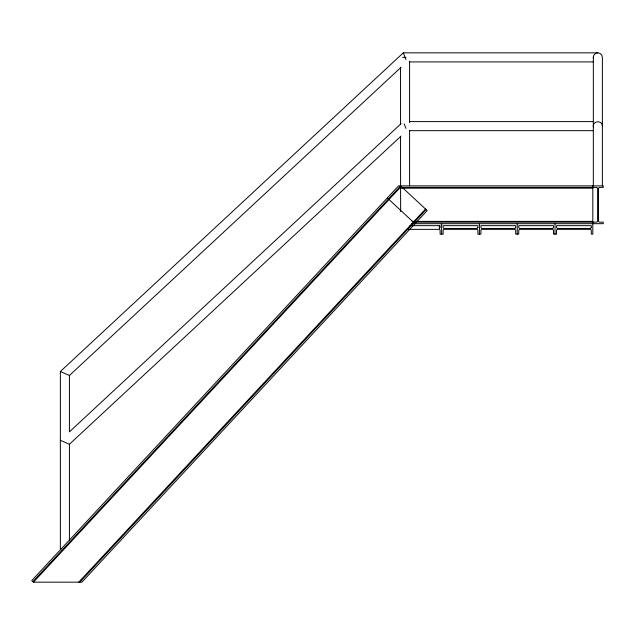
<?xml version="1.0" encoding="UTF-8"?>
<svg xmlns="http://www.w3.org/2000/svg" width="635" height="635" viewBox="0 0 635 635"><rect width="100%" height="100%" fill="white"/><g stroke="black" fill="none" stroke-linecap="round" stroke-linejoin="round"><path stroke-width="0.95" d="M32.861 581.628L400.622 185.888L401.193 186.42L33.441 582.16L31.75 580.596L398.542 185.888L603.25 185.888L603.25 187.404L599.297 187.404L598.487 188.198L598.487 221.377L599.297 222.163L603.25 222.163L603.25 223.687L411.861 223.687M78.74 582.16L413.314 222.115M414.012 221.377L425.506 209.01M79.812 582.16L413.893 222.647M426.077 209.542L414.353 222.163L596.773 222.163L597.583 221.377L597.583 188.198L596.773 187.404L400.622 187.404M60.96 549.053L60.349 549.053L60.349 371.531L403.288 52.84L597.837 52.84L600.107 53.443L601.766 55.102L602.377 57.372L602.377 185.888M401.114 123.627L69.421 431.871L69.421 375.483L401.05 67.302M69.421 540.155L69.421 444.254L401.05 136.073M597.837 52.84C594.971 52.784 592.661 55.785 593.463 58.547M402.63 57.372L406.051 57.372M409.583 61.905L593.336 61.905M409.583 121.602L593.336 121.602M409.583 130.675L593.336 130.675M400.622 188.198L592.82 188.198M412.099 221.377L592.82 221.377M410.019 225.663L440.103 225.663L440.103 227.64L439.317 228.449L439.317 225.663M406.59 229.354L439.317 229.354L440.103 230.164L440.103 234.117L443.143 234.117L443.143 230.164L443.928 229.354L477.115 229.354L477.901 230.164L477.901 234.117L480.941 234.117L480.941 230.164L481.727 229.354L514.914 229.354L515.699 230.164L515.699 234.117L518.739 234.117L518.739 230.164L519.525 229.354L552.712 229.354L553.498 230.164L553.498 234.117L556.538 234.117L556.538 230.164L557.324 229.354L590.51 229.354L591.296 230.164L591.296 234.117L592.82 234.117L592.82 185.888M33.441 582.16L81.899 582.16L427.188 210.582L401.828 187.015M60.349 371.531L69.421 375.483M60.349 440.301L69.421 444.254M387.318 197.953L415.004 223.687M403.288 52.84L405.963 59.642M404.177 123.873L405.963 128.405M602.377 126.135C602.528 119.515 591.598 120.952 593.463 127.31M593.336 57.134L593.32 185.888M555.022 223.687L555.022 234.117M517.223 223.687L517.223 234.117M479.425 223.687L479.425 234.117M441.627 223.687L441.627 234.117M409.599 61.325L409.599 122.618M409.599 130.524L409.599 185.888M400.534 67.254L400.534 124.595M400.534 136.461L400.622 211.614M477.901 227.64L477.115 228.449L443.928 228.449L443.143 227.64L443.143 225.663L477.901 225.663L477.901 227.64M515.699 227.64L514.914 228.449L481.727 228.449L480.941 227.64L480.941 225.663L515.699 225.663L515.699 227.64M553.498 227.64L552.712 228.449L519.525 228.449L518.739 227.64L518.739 225.663L553.498 225.663L553.498 227.64M591.296 227.64L590.51 228.449L557.324 228.449L556.538 227.64L556.538 225.663L591.296 225.663L591.296 227.64"/></g></svg>
